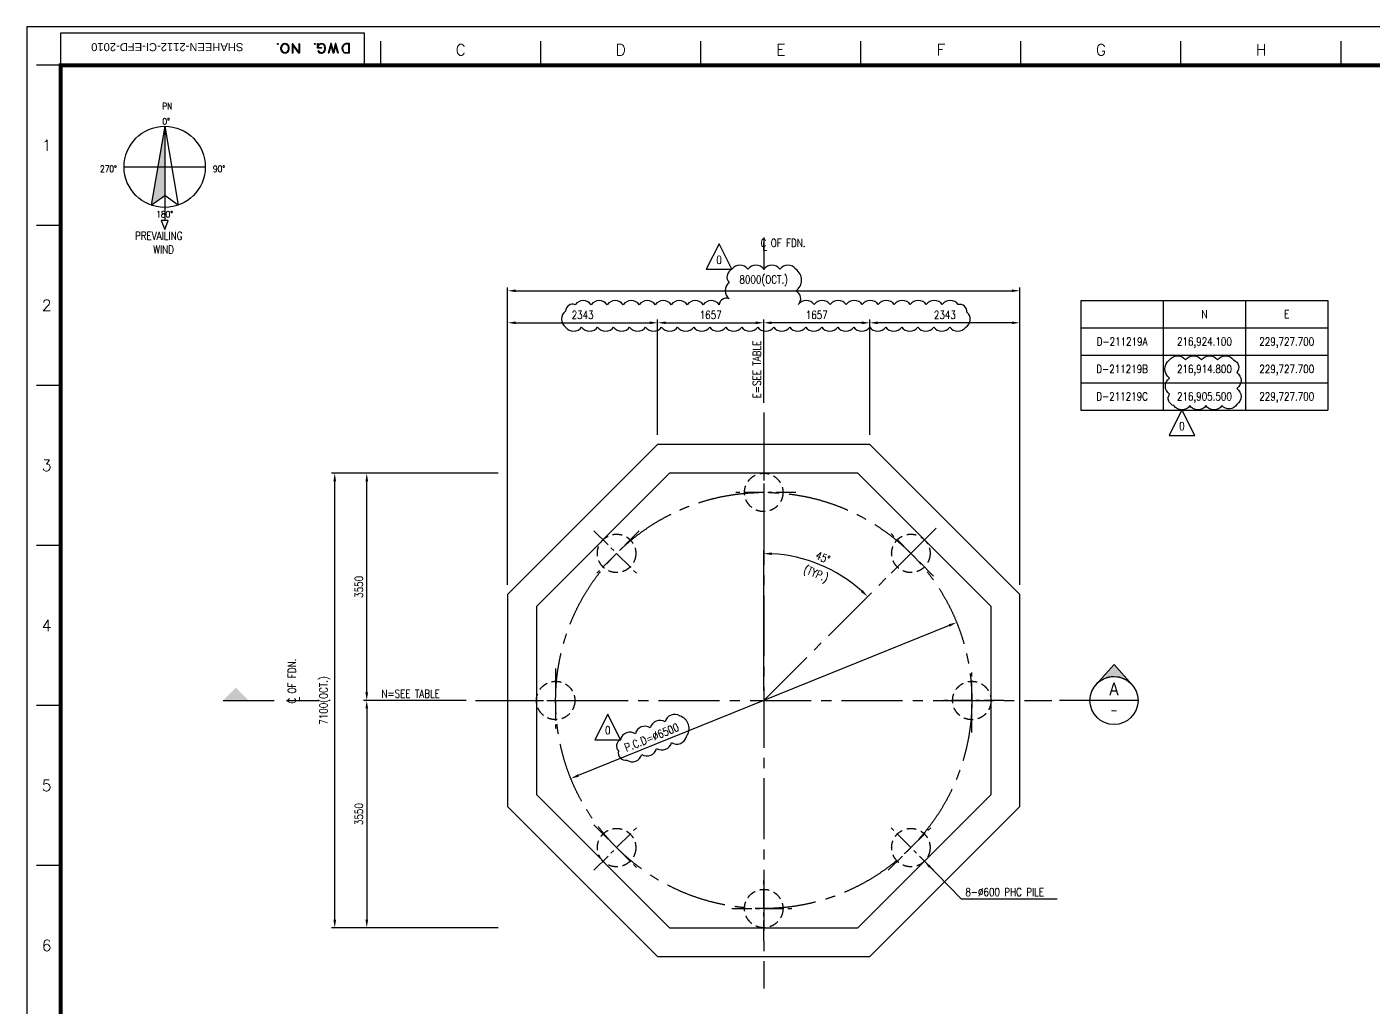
# Model space of a CAD drawing. Extents: x 56360 to 98410, y 15090 to 44790.
# Drawn here: x 56360 to 77385, y 29479 to 44790 of the extents above; entities that cross this region are included whole.
import ezdxf
from ezdxf.enums import TextEntityAlignment as Align

# ---------------------------------------------------------------- set-up
doc = ezdxf.new("R2010")
doc.units = 0
doc.header["$LTSCALE"] = 50
for name, pattern in [('CENTER', [2, 1.25, -0.25, 0.25, -0.25]), ('CENTER2', [28.575000000000003, 19.05, -3.175, 3.175, -3.175]), ('HID2', [4.5, 3, -1.5])]:
    doc.linetypes.add(name, pattern=pattern)
doc.layers.get('Defpoints').update_dxf_attribs({"color": 4})
for name, color, linetype in [('BORDER', 7, 'Continuous'), ('Center', 1, 'CENTER2'), ('CLOUD', 3, 'Continuous'), ('Concrete', 2, 'Continuous'), ('Dim', 1, 'Continuous'), ('Pile', 1, 'Continuous'), ('Symbol', 1, 'Continuous'), ('Text', 2, 'Continuous')]:
    doc.layers.add(name, color=color, linetype=linetype)
doc.styles.add('Arial', font='arial.ttf', dxfattribs={"width": 0.8})
doc.styles.add('ROMANS', font='romans.shx', dxfattribs={"width": 0.8, "bigfont": 'ghs.shx'})
doc.styles.add('SIMP', font='SIMPLEX', dxfattribs={"width": 0.9})
doc.styles.add('SIMPLEX', font='SIMPLEX8.SHX')
doc.styles.get("Standard").update_dxf_attribs({"font": 'arial.ttf'})
doc.dimstyles.new('DIM_50', dxfattribs={"dimscale": 50, "dimtxt": 2.5, "dimasz": 2.5, "dimexe": 1, "dimexo": 3, "dimgap": 1.2, "dimtad": 1, "dimdec": 0, "dimdsep": 46, "dimtxsty": 'ROMANS', "dimcen": 0.09, "dimclrd": 1, "dimclre": 1, "dimclrt": 2, "dimadec": 0, "dimazin": 0, "dimtfac": 1, "dimtdec": 0, "dimtix": 1, "dimtmove": 2, "dimatfit": 3, "dimfxl": 1, "dimtolj": 1, "dimtzin": 0, "dimarcsym": 0})

# ---------------------------------------------------------------- blocks, each defined once
blk = doc.blocks.new('PN')
at = {"layer": 'BORDER', "color": 0, "linetype": 'Continuous'}
for p, q in [((32.5288378705518, -19.05757521362966), (28.3072451695116, -43.6777419966179)), ((32.5288378705518, -19.05757521362966), (36.75043059673772, -43.6777419966179)), ((32.5288378705518, -19.05757521362966), (32.5288378705518, -48.44010964585459)), ((19.85681855979057, -31.7295945243909), (45.20085720645875, -31.7295945243909)), ((28.3072451695116, -43.6777419966179), (32.5288378705518, -40.6423371559008)), ((36.75043059673772, -43.6777419966179), (32.5288378705518, -40.6423371559008)), ((33.61967458317668, -48.4396094038616), (31.4202034093687, -48.44061801969065)), ((31.4202034093687, -48.44061801969065), (32.5288378705518, -51.3008690009824)), ((32.5288378705518, -51.3008690009824), (33.61967458317668, -48.4396094038616))]:
    blk.add_line(p, q, dxfattribs=at)
blk.add_circle((32.5288378705518, -31.7295945243909), 12.6720193097437, dxfattribs=at)
blk.add_solid([(28.3072451695116, -43.6777419966179), (32.5288378705518, -40.6423371559008), (32.5288378705518, -19.05757521362966)], dxfattribs=at)
at = {"layer": 'BORDER', "color": 0, "linetype": 'Continuous', "style": 'SIMP', "width": 0.85}
for s, p in [('PN', (33.32098367132858, -13.75756334761809)), ('0%%D', (32.9828378704624, -18.5193567398469)), ('270%%D', (14.96161363574357, -33.34011630541636)), ('90%%D', (49.50295649303735, -33.34011630541636)), ('180%%D', (32.5288378705518, -47.51912736115037))]:
    blk.add_text(s, height=2, dxfattribs=at).set_placement(p, align=Align.CENTER)
at = {"layer": 'BORDER', "color": 0, "linetype": 'Continuous', "style": 'ROMANS', "width": 0.8}
for s, p in [('PREVAILING', (23.26558258452133, -54.49433359890236)), ('WIND', (28.98992680872471, -58.8223864842671))]:
    blk.add_text(s, height=2.5, dxfattribs=at).set_placement(p)
blk = doc.blocks.new('Border_230703')
at = {"layer": 'BORDER', "color": 7, "linetype": 'Continuous'}
for p, q in [((1815.96251445706, 11747.9914732461), (1815.96251445706, 11775.99067739468)), ((1815.96251445706, 11775.99067739468), (1819.961437919585, 11775.99067739468)), ((1819.961437919585, 11775.99067739468), (1819.961437919585, 11751.99131670022)), ((1897.956635236653, 11775.99067739468), (1881.960921350168, 11715.99212567029)), ((1901.960438592185, 11775.99067739468), (1897.956635236653, 11775.99067739468)), ((1915.671450411755, 11724.56184727287), (1901.960438592185, 11775.99067739468)), ((1925.958879305166, 11775.99067739468), (1915.671450411755, 11724.56184727287)), ((1929.957802768826, 11775.99067739468), (1925.958879305166, 11775.99067739468)), ((1945.958396547736, 11715.99212567029), (1929.957802768826, 11775.99067739468)), ((2015.955726912944, 11775.99067739468), (1991.957286199409, 11775.99067739468)), ((2015.955726912944, 11715.99212567029), (2015.955726912944, 11775.99067739468)), ((1585.968066181376, 11737.99171462593), (1585.968066181376, 11753.99138841832)), ((1589.966989645618, 11739.99178635358), (1589.966989645618, 11751.99161669017)), ((1633.969847486733, 11739.99178635358), (1633.969847486733, 11751.99161669017)), ((1637.968770951527, 11739.99178635358), (1637.968770951527, 11751.99161669017)), ((1657.968288192409, 11773.99090566091), (1657.968288192409, 11715.99242566081)), ((1661.967211665062, 11773.99090566091), (1657.968288192409, 11773.99090566091)), ((1661.967211665062, 11715.99242566081), (1657.968288192409, 11715.99242566081)), ((1697.96732267589, 11721.79085269762), (1661.967211665062, 11773.99090566091)), ((1697.96732267589, 11715.99242566081), (1661.967211665062, 11768.19247862745)), ((1661.967211665062, 11768.19247862745), (1661.967211665062, 11715.99242566081)), ((1697.96732267589, 11773.99090566091), (1697.96732267589, 11721.79085269762)), ((1701.966246146854, 11773.99090566091), (1697.96732267589, 11773.99090566091)), ((1701.966246146854, 11715.99242566081), (1697.96732267589, 11715.99242566081)), ((1701.966246146854, 11773.99090566091), (1701.966246146854, 11715.99242566081)), ((1839.960955162736, 11747.9914732461), (1815.96251445706, 11747.9914732461)), ((1821.522246253968, 11729.99202773341), (1816.895344482997, 11729.99202773341)), ((1819.961437919585, 11751.99131670022), (1839.960955162736, 11751.99131670022)), ((1839.960955162736, 11751.99131670022), (1839.960955162736, 11747.9914732461)), ((1861.962384078506, 11737.99171462593), (1861.962384078506, 11751.99161669017)), ((1865.961307562393, 11739.99178635358), (1865.961307562393, 11751.99161669017)), ((1885.959844822239, 11715.99212567029), (1881.960921350168, 11715.99212567029)), ((1899.958536910766, 11768.48400588855), (1885.959844822239, 11715.99212567029)), ((1913.957229005464, 11715.99212567029), (1899.958536910766, 11768.48400588855)), ((1917.956152476982, 11715.99212567029), (1913.957229005464, 11715.99212567029)), ((1928.24388009627, 11767.42244920544), (1917.956152476982, 11715.99212567029)), ((1941.959473073977, 11715.99212567029), (1928.24388009627, 11767.42244920544)), ((2011.956803440291, 11771.99083394056), (1987.958362725622, 11771.99083394056)), ((1987.958362725622, 11719.99226911268), (2011.956803440291, 11719.99226911268)), ((2015.955726912944, 11715.99212567029), (1987.958362725622, 11715.99212567029)), ((2011.956803440291, 11719.99226911268), (2011.956803440291, 11771.99083394056))]:
    blk.add_line(p, q, dxfattribs=at)
at = {"layer": 'BORDER'}
for p, q in [((2210, 11640), (2210, 11790)), ((3210, 11640), (3210, 11790)), ((4210, 11640), (4210, 11790)), ((5210, 11640), (5210, 11790)), ((6210, 11640), (6210, 11790)), ((7210, 11640), (7210, 11790)), ((8210, 11640), (8210, 11790)), ((210, 11640), (60, 11640)), ((210, 10640), (60, 10640)), ((210, 9640), (60, 9640)), ((210, 8640), (60, 8640)), ((210, 7640), (60, 7640)), ((210, 6640), (60, 6640))]:
    blk.add_line(p, q, dxfattribs=at)
at = {"layer": 'BORDER', "linetype": 'Continuous'}
blk.add_line((1945.958396547736, 11715.99212567029), (1941.959473073977, 11715.99212567029), dxfattribs=at)
at = {"layer": 'BORDER'}
blk.add_lwpolyline([(0, 0), (16820, 0), (16820, 11880), (0, 11880)], close=True, dxfattribs=at)
blk.add_lwpolyline([(2109.954137930792, 11640), (2109.954137930792, 11839.99517241516), (210, 11839.99517241516), (210, 11640)], dxfattribs=at)
at = {"layer": 'BORDER', "color": 30, "const_width": 25}
blk.add_lwpolyline([(16610, 240), (210, 240), (210, 11640), (16610, 11640)], close=True, dxfattribs=at)
at = {"layer": 'BORDER', "color": 7, "linetype": 'Continuous'}
for centre in [(1567.970460605284, 11773.99090566091), (1797.964908880938, 11773.99090566091)]:
    blk.add_circle(centre, 2.999927586207099, dxfattribs=at)
for centre, radius, start, end in [((1611.96841856197, 11749.99184496593), 26.0003523901397, 4.398139463493567, 175.6018605365064), ((1839.960955162736, 11749.99184496593), 26.0003523901397, 4.398139463493567, 140.2822614044354), ((1999.531861096882, 11745.34388331032), 31.55109413868875, 103.8824847247825, 248.480510974753), ((2003.954076621652, 11744.9916056655), 31.99630765669183, 104.4669877696602, 245.0041438867984), ((1611.96841856197, 11741.99185806775), 26.0003523901397, 188.1311506339019, 355.6011943271201), ((1611.96841856197, 11741.99185806775), 21.99958896262218, 185.070715370804, 355.8870630326281), ((1611.96841856197, 11749.99154497599), 21.99958896262218, 5.894420583927202, 174.6832000534121), ((1839.960955162736, 11741.99185806775), 26.0003523901397, 207.4855949762701, 355.6011943271201), ((1839.960955162736, 11749.99154497599), 21.99958896262218, 5.194287452917051, 155.3793375728077), ((1839.960955162736, 11741.99185806775), 21.99958896262218, 213.0558974383725, 349.6954333278645)]:
    blk.add_arc(centre, radius, start, end, dxfattribs=at)
at = {"layer": 'BORDER', "style": 'SIMPLEX'}
for s, p in [('C', (2710, 11736.5643642354)), ('D', (3710, 11736.5643642354)), ('E', (4710, 11736.5643642354)), ('F', (5710, 11736.5643642354)), ('G', (6710, 11736.5643642354)), ('H', (7710, 11736.5643642354)), ('1', (123.2963799204736, 11140)), ('2', (123.2963799204736, 10140)), ('3', (123.2963799204736, 9140)), ('4', (123.2963799204736, 8140)), ('5', (123.2963799204736, 7140)), ('6', (123.2963799204736, 6140))]:
    blk.add_text(s, height=70, dxfattribs=at).set_placement(p, align=Align.MIDDLE)
blk = doc.blocks.new('SYMBOL1')
at = {"layer": 'Symbol'}
h = blk.add_hatch(color=3, dxfattribs=at)
h.dxf.hatch_style = 1
edge = h.paths.add_edge_path()
edge.add_line((22.62127571014048, 4.946275307480278), (17.0303680866316, 11.28718273414222))
edge.add_line((17.0303680866316, 11.28718273414222), (11.43946046312419, 5.014457107767043))
edge.add_arc((17.00000000000045, 1.509903313490213e-14), 7.487615109418972, 41.34520759800171, 137.9560720429919, ccw=False)
at = {"layer": 'Symbol', "color": 3}
blk.add_line((24.5, -2.015640547721644e-13), (0, 0), dxfattribs=at)
blk.add_lwpolyline([(22.62127571014048, 4.946275307480278), (17.0303680866316, 11.28718273414222), (11.43946046312419, 5.014457107767043, -0.4484262446824834)], format="xyb", close=True, dxfattribs=at)
blk.add_circle((17, -1.13686837721616e-13), 7.5, dxfattribs=at)
blk = doc.blocks.new('*D31')
at = {"layer": 'Defpoints', "color": 0, "transparency": 16777216}
for p in [(71867.89848672153, 40668.35540330924), (63867.89848672154, 35925.20965280163), (71867.89848672153, 35925.20965280163)]:
    blk.add_point(p, dxfattribs=at)
at = {"layer": 'Dim', "color": 1, "lineweight": -2, "transparency": 16777216}
for p, q in [((63867.89848672154, 36075.20965280163), (63867.89848672154, 40718.35540330924)), ((63992.89848672154, 40668.35540330924), (71742.89848672153, 40668.35540330924)), ((71867.89848672153, 36075.20965280163), (71867.89848672153, 40718.35540330924))]:
    blk.add_line(p, q, dxfattribs=at)
at = {"layer": 'Dim', "color": 1, "transparency": 16777216}
for points in [[(63992.89848672154, 40689.18873664258), (63992.89848672154, 40647.52206997591), (63867.89848672154, 40668.35540330924)], [(71742.89848672153, 40689.18873664258), (71742.89848672153, 40647.52206997591), (71867.89848672153, 40668.35540330924)]]:
    blk.add_solid(points, dxfattribs=at)
at = {"layer": 'Dim', "color": 2, "transparency": 16777216, "insert": (67867.89848672153, 40823.59349854734), "char_height": 125, "attachment_point": 5, "style": 'ROMANS'}
blk.add_mtext('\\A1;8000(OCT.)', dxfattribs=at)
blk = doc.blocks.new('*D32')
at = {"layer": 'Defpoints', "color": 0, "transparency": 16777216}
for p in [(69524.75273621397, 40168.35540330924), (69524.75273621397, 38268.35540330924), (71867.89848672153, 35925.20965280163)]:
    blk.add_point(p, dxfattribs=at)
at = {"layer": 'Dim', "color": 1, "lineweight": -2, "transparency": 16777216}
for p, q in [((69524.75273621397, 38418.35540330924), (69524.75273621397, 40218.35540330924)), ((71742.89848672153, 40168.35540330924), (69649.75273621397, 40168.35540330924)), ((71867.89848672153, 36075.20965280163), (71867.89848672153, 40218.35540330924))]:
    blk.add_line(p, q, dxfattribs=at)
at = {"layer": 'Dim', "color": 1, "transparency": 16777216}
for points in [[(69649.75273621397, 40189.18873664258), (69649.75273621397, 40147.52206997591), (69524.75273621397, 40168.35540330924)], [(71742.89848672153, 40189.18873664258), (71742.89848672153, 40147.52206997591), (71867.89848672153, 40168.35540330924)]]:
    blk.add_solid(points, dxfattribs=at)
at = {"layer": 'Dim', "color": 2, "transparency": 16777216, "insert": (70696.32561146775, 40290.85540330924), "char_height": 125, "attachment_point": 5, "style": 'ROMANS'}
blk.add_mtext('\\A1;2343', dxfattribs=at)
blk = doc.blocks.new('*D33')
at = {"layer": 'Defpoints', "color": 0, "transparency": 16777216}
for p in [(67867.89848672156, 40168.35540330924), (67867.89848672156, 38768.35540330924), (69524.75273621397, 38268.35540330924)]:
    blk.add_point(p, dxfattribs=at)
at = {"layer": 'Dim', "color": 1, "lineweight": -2, "transparency": 16777216}
for p, q in [((67867.89848672156, 38918.35540330924), (67867.89848672156, 40218.35540330924)), ((69399.75273621397, 40168.35540330924), (67992.89848672156, 40168.35540330924)), ((69524.75273621397, 38418.35540330924), (69524.75273621397, 40218.35540330924))]:
    blk.add_line(p, q, dxfattribs=at)
at = {"layer": 'Dim', "color": 1, "transparency": 16777216}
for points in [[(67992.89848672156, 40189.18873664258), (67992.89848672156, 40147.52206997591), (67867.89848672156, 40168.35540330924)], [(69399.75273621397, 40189.18873664258), (69399.75273621397, 40147.52206997591), (69524.75273621397, 40168.35540330924)]]:
    blk.add_solid(points, dxfattribs=at)
at = {"layer": 'Dim', "color": 2, "transparency": 16777216, "insert": (68696.32561146776, 40290.85540330924), "char_height": 125, "attachment_point": 5, "style": 'ROMANS'}
blk.add_mtext('\\A1;1657', dxfattribs=at)
blk = doc.blocks.new('*D34')
at = {"layer": 'Defpoints', "color": 0, "transparency": 16777216}
for p in [(66211.04423722917, 40168.35540330924), (66211.04423722917, 38268.35540330924), (63867.89848672154, 35925.20965280163)]:
    blk.add_point(p, dxfattribs=at)
at = {"layer": 'Dim', "color": 1, "lineweight": -2, "transparency": 16777216}
for p, q in [((63867.89848672154, 36075.20965280163), (63867.89848672154, 40218.35540330924)), ((63992.89848672154, 40168.35540330924), (66086.04423722917, 40168.35540330924)), ((66211.04423722917, 38418.35540330924), (66211.04423722917, 40218.35540330924))]:
    blk.add_line(p, q, dxfattribs=at)
at = {"layer": 'Dim', "color": 1, "transparency": 16777216}
for points in [[(63992.89848672154, 40189.18873664258), (63992.89848672154, 40147.52206997591), (63867.89848672154, 40168.35540330924)], [(66086.04423722917, 40189.18873664258), (66086.04423722917, 40147.52206997591), (66211.04423722917, 40168.35540330924)]]:
    blk.add_solid(points, dxfattribs=at)
at = {"layer": 'Dim', "color": 2, "transparency": 16777216, "insert": (65039.47136197536, 40290.85540330924), "char_height": 125, "attachment_point": 5, "style": 'ROMANS'}
blk.add_mtext('\\A1;2343', dxfattribs=at)
blk = doc.blocks.new('*D35')
at = {"layer": 'Defpoints', "color": 0, "transparency": 16777216}
for p in [(67867.89848672156, 40168.35540330924), (67867.89848672156, 38768.35540330924), (66211.04423722917, 38268.35540330924)]:
    blk.add_point(p, dxfattribs=at)
at = {"layer": 'Dim', "color": 1, "lineweight": -2, "transparency": 16777216}
for p, q in [((66211.04423722917, 38418.35540330924), (66211.04423722917, 40218.35540330924)), ((66336.04423722917, 40168.35540330924), (67742.89848672156, 40168.35540330924)), ((67867.89848672156, 38918.35540330924), (67867.89848672156, 40218.35540330924))]:
    blk.add_line(p, q, dxfattribs=at)
at = {"layer": 'Dim', "color": 1, "transparency": 16777216}
for points in [[(66336.04423722917, 40189.18873664258), (66336.04423722917, 40147.52206997591), (66211.04423722917, 40168.35540330924)], [(67742.89848672156, 40189.18873664258), (67742.89848672156, 40147.52206997591), (67867.89848672156, 40168.35540330924)]]:
    blk.add_solid(points, dxfattribs=at)
at = {"layer": 'Dim', "color": 2, "transparency": 16777216, "insert": (67039.47136197536, 40290.85540330924), "char_height": 125, "attachment_point": 5, "style": 'ROMANS'}
blk.add_mtext('\\A1;1657', dxfattribs=at)
blk = doc.blocks.new('*D36')
at = {"layer": 'Defpoints', "color": 0, "transparency": 16777216}
for p in [(61167.89848672244, 37818.35540330926), (63867.89848672157, 37818.35540330926), (63867.89848671253, 30718.35540332026)]:
    blk.add_point(p, dxfattribs=at)
at = {"layer": 'Dim', "color": 1, "lineweight": -2, "transparency": 16777216}
for p, q in [((63717.89848672157, 37818.35540330926), (61117.89848672244, 37818.35540330926)), ((61167.89848672244, 30843.35540332026), (61167.89848672244, 37693.35540330926)), ((63717.89848671253, 30718.35540332026), (61117.89848672244, 30718.35540332026))]:
    blk.add_line(p, q, dxfattribs=at)
at = {"layer": 'Dim', "color": 1, "transparency": 16777216}
for points in [[(61147.0651533891, 37693.35540330926), (61188.73182005577, 37693.35540330926), (61167.89848672244, 37818.35540330926)], [(61147.0651533891, 30843.35540332026), (61188.73182005577, 30843.35540332026), (61167.89848672244, 30718.35540332026)]]:
    blk.add_solid(points, dxfattribs=at)
at = {"layer": 'Dim', "color": 2, "transparency": 16777216, "insert": (61012.66039148434, 34268.35540331473), "char_height": 125, "attachment_point": 5, "rotation": 90, "style": 'ROMANS'}
blk.add_mtext('\\A1;7100(OCT.)', dxfattribs=at)
blk = doc.blocks.new('SYMBOL2')
at = {"layer": 'Symbol', "color": 3}
blk.add_line((-16, 0), (0, 0), dxfattribs=at)
blk.add_solid([(-16, 0), (-8, 0), (-12, 4)], dxfattribs=at)
blk = doc.blocks.new('*D37')
at = {"layer": 'Defpoints', "color": 0, "transparency": 16777216}
for p in [(61667.89848852529, 37818.35540330926), (63867.89848672157, 37818.35540330926), (63367.89848672157, 34268.35540330925)]:
    blk.add_point(p, dxfattribs=at)
at = {"layer": 'Dim', "color": 1, "lineweight": -2, "transparency": 16777216}
for p, q in [((63717.89848672157, 37818.35540330926), (61617.89848852529, 37818.35540330926)), ((61667.89848852529, 34393.35540330925), (61667.89848852529, 37693.35540330926)), ((63217.89848672157, 34268.35540330925), (61617.89848852529, 34268.35540330925))]:
    blk.add_line(p, q, dxfattribs=at)
at = {"layer": 'Dim', "color": 1, "transparency": 16777216}
for points in [[(61647.06515519195, 37693.35540330926), (61688.73182185862, 37693.35540330926), (61667.89848852529, 37818.35540330926)], [(61647.06515519195, 34393.35540330925), (61688.73182185862, 34393.35540330925), (61667.89848852529, 34268.35540330925)]]:
    blk.add_solid(points, dxfattribs=at)
at = {"layer": 'Dim', "color": 2, "transparency": 16777216, "insert": (61545.39848852528, 36043.35540330923), "char_height": 125, "attachment_point": 5, "rotation": 90, "style": 'ROMANS'}
blk.add_mtext('\\A1;3550', dxfattribs=at)
blk = doc.blocks.new('*D38')
at = {"layer": 'Defpoints', "color": 0, "transparency": 16777216}
for p in [(63367.89848672157, 34268.35540330925), (61667.89848852532, 30718.35540334923), (63867.89848671253, 30718.35540334923)]:
    blk.add_point(p, dxfattribs=at)
at = {"layer": 'Dim', "color": 1, "lineweight": -2, "transparency": 16777216}
for p, q in [((63217.89848672157, 34268.35540330925), (61617.89848852532, 34268.35540330925)), ((61667.89848852532, 34143.35540330925), (61667.89848852532, 30843.35540334923)), ((63717.89848671253, 30718.35540334923), (61617.89848852532, 30718.35540334923))]:
    blk.add_line(p, q, dxfattribs=at)
at = {"layer": 'Dim', "color": 1, "transparency": 16777216}
for points in [[(61647.06515519198, 34143.35540330925), (61688.73182185865, 34143.35540330925), (61667.89848852532, 34268.35540330925)], [(61647.06515519198, 30843.35540334923), (61688.73182185865, 30843.35540334923), (61667.89848852532, 30718.35540334923)]]:
    blk.add_solid(points, dxfattribs=at)
at = {"layer": 'Dim', "color": 2, "transparency": 16777216, "insert": (61545.39848852531, 32493.35540332922), "char_height": 125, "attachment_point": 5, "rotation": 90, "style": 'ROMANS'}
blk.add_mtext('\\A1;3550', dxfattribs=at)
blk = doc.blocks.new('A$C76B07C2B')
at = {"layer": 'Pile', "linetype": 'CENTER', "ltscale": 5}
for points in [[(0, 500), (0, -500)], [(500, -1.13686837721616e-13), (-500, 1.13686837721616e-13)]]:
    blk.add_lwpolyline(points, dxfattribs=at)
at = {"layer": 'Pile', "linetype": 'HID2'}
blk.add_circle((0, 0), 300, dxfattribs=at)
blk = doc.blocks.new('*U17')
at = {"layer": 'Pile'}
blk.add_blockref('A$C76B07C2B', (0, 0), dxfattribs=at)
blk = doc.blocks.new('*U16')
at = {"color": 0, "linetype": 'ByBlock', "lineweight": -2}
blk.add_blockref('*U17', (58996.16079771517, 21903.25540161133), dxfattribs=at)
for p, rotation in [((56698.06375885889, 20951.35244046761), 45.00000000000001), ((61294.25783657145, 20951.35244046761), 315), ((55746.16079771517, 18653.25540161133), 90), ((62246.16079771517, 18653.25540161133), 270), ((56698.06375885889, 16355.15836275505), 135), ((61294.25783657145, 16355.15836275505), 225.0000000000001), ((58996.16079771517, 15403.25540161133), 180)]:
    blk.add_blockref('*U17', p, dxfattribs=dict(at, rotation=rotation))
blk = doc.blocks.new('*D42')
at = {"layer": 'Defpoints', "color": 0, "transparency": 16777216}
for p in [(69015.39108760534, 36255.8708893493), (69812.44213498455, 36212.89905157225), (67867.89848672156, 34268.35540330925), (67867.89848672156, 34268.35540330925), (67867.89848672153, 29768.35540330925)]:
    blk.add_point(p, dxfattribs=at)
at = {"layer": 'Dim', "color": 1, "lineweight": -2, "transparency": 16777216}
blk.add_line((67867.89848672156, 34418.35540330926), (67867.89848672159, 36613.3406050768), dxfattribs=at)
blk.add_arc((67867.89848672156, 34268.35540330925), 2294.985201767541, 48.12109115616101, 86.87890884383873, dxfattribs=at)
at = {"layer": 'Dim', "color": 1, "transparency": 16777216}
for points in [[(67992.28476463437, 36539.11083733587), (67993.41948509561, 36580.76205005034), (67867.89848672159, 36563.3406050768)], [(69414.26015836146, 35992.23057321231), (69385.6106719393, 35961.97634972437), (69490.69808561416, 35891.15500220186)]]:
    blk.add_solid(points, dxfattribs=at)
at = {"layer": 'Dim', "color": 2, "transparency": 16777216, "insert": (68793.03002142579, 36501.82050137121), "char_height": 125, "attachment_point": 5, "rotation": 337.4999999999999, "style": 'ROMANS'}
blk.add_mtext('\\A1;45°', dxfattribs=at)
blk = doc.blocks.new('*D46')
at = {"color": 1, "lineweight": -2, "transparency": 16777216}
blk.add_line((70764.76509306025, 35440.44279982862), (64971.03188038282, 33096.26800678985), dxfattribs=at)
at = {"color": 1, "transparency": 16777216}
for points in [[(70756.95117708345, 35459.75524387088), (70772.57900903704, 35421.13035578636), (70880.6397573138, 35487.3262956894)], [(64963.21796440602, 33115.58045083211), (64978.84579635962, 33076.95556274759), (64855.15721612926, 33049.38451092908)]]:
    blk.add_solid(points, dxfattribs=at)
at = {"layer": 'Defpoints', "color": 0, "transparency": 16777216}
for p in [(70880.6397573138, 35487.3262956894), (64855.15721612926, 33049.38451092908)]:
    blk.add_point(p, dxfattribs=at)
at = {"color": 2, "transparency": 16777216, "insert": (66118.32979180377, 33692.61784155595), "char_height": 125, "attachment_point": 5, "rotation": 22.02851366687267, "style": 'ROMANS'}
blk.add_mtext('\\A1;P.C.D=∅6500', dxfattribs=at)
blk = doc.blocks.new('A$C35D76042')
at = {"layer": 'CLOUD'}
blk.add_lwpolyline([(0, 0), (-200.0000000003638, -400.0000000005821), (200.0000000003638, -400.0000000005821), (0, 0)], dxfattribs=at)
at = {"layer": 'CLOUD', "style": 'ROMANS', "width": 0.8}
blk.add_text('0', height=125, dxfattribs=at).set_placement((0, -315.852052962171), align=Align.CENTER)

msp = doc.modelspace()

# ---------------------------------------------------------------- linework, layer by layer
at = {"layer": 'Center'}
for points in [[(67867.89848672156, 38768.35540330924), (67867.89848672153, 29768.35540330924)], [(67867.89848672155, 34268.35540330924), (70590.25959428979, 36990.71651087742)], [(63367.89848672154, 34268.35540330924), (72367.89848672153, 34268.35540330924)]]:
    msp.add_lwpolyline(points, dxfattribs=at)
msp.add_circle((67867.89848672153, 34268.35540330924), 3250, dxfattribs=at)
at = {"layer": 'CLOUD'}
for points in [[(68369.9184833733, 41003.91384996893, 0.52056705), (68119.9184833733, 41003.91384996893, 0.52056705), (67869.9184833733, 41003.91384996893, 0.52056705), (67619.9184833733, 41003.91384996893, 0.52056705), (67369.9184833733, 41003.91384996893, 0.52056705), (67329.94657441363, 40793.88575892861, 0.52056705), (67329.94657441363, 40543.88575892861, 0.52056705), (67173.60272161146, 40450.22961173077, 0.52056705), (66923.60272161146, 40450.22961173077, 0.52056705), (66673.60272161146, 40450.22961173077, 0.52056705), (66423.60272161146, 40450.22961173077, 0.52056705), (66173.60272161146, 40450.22961173077, 0.52056705), (65923.60272161146, 40450.22961173077, 0.52056705), (65673.60272161146, 40450.22961173077, 0.52056705), (65423.60272161146, 40450.22961173077, 0.52056705), (65173.60272161146, 40450.22961173077, 0.52056705), (64923.60272161146, 40450.22961173077, 0.52056705), (64772.99043068718, 40350.84190265505, 0.52056705), (64773.68259432535, 40101.53406629323, 0.52056705), (65023.68259432535, 40101.53406629323, 0.52056705), (65273.68259432535, 40101.53406629323, 0.52056705), (65523.68259432535, 40101.53406629323, 0.52056705), (65773.68259432535, 40101.53406629323, 0.52056705), (66023.68259432535, 40101.53406629323, 0.52056705), (66273.68259432535, 40101.53406629323, 0.52056705), (66523.68259432535, 40101.53406629323, 0.52056705), (66773.68259432535, 40101.53406629323, 0.52056705), (67023.68259432535, 40101.53406629323, 0.52056705), (67273.68259432535, 40101.53406629323, 0.52056705), (67523.68259432535, 40101.53406629323, 0.52056705), (67773.68259432535, 40101.53406629323, 0.52056705), (68023.68259432535, 40101.53406629323, 0.52056705), (68273.68259432535, 40101.53406629323, 0.52056705), (68523.68259432535, 40101.53406629323, 0.52056705), (68773.68259432535, 40101.53406629323, 0.52056705), (69023.68259432535, 40101.53406629323, 0.52056705), (69273.68259432535, 40101.53406629323, 0.52056705), (69523.68259432535, 40101.53406629323, 0.52056705), (69773.68259432535, 40101.53406629323, 0.52056705), (70023.68259432535, 40101.53406629323, 0.52056705), (70273.68259432535, 40101.53406629323, 0.52056705), (70523.68259432535, 40101.53406629323, 0.52056705), (70773.68259432535, 40101.53406629323, 0.52056705), (71023.68259432535, 40101.53406629323, 0.52056705), (71040.07547093835, 40335.14118968023, 0.52056705), (70906.52969696693, 40451.59541570881, 0.52056705), (70656.52969696693, 40451.59541570881, 0.52056705), (70406.52969696693, 40451.59541570881, 0.52056705), (70156.52969696693, 40451.59541570881, 0.52056705), (69906.52969696693, 40451.59541570881, 0.52056705), (69656.52969696693, 40451.59541570881, 0.52056705), (69406.52969696693, 40451.59541570881, 0.52056705), (69156.52969696693, 40451.59541570881, 0.52056705), (68906.52969696693, 40451.59541570881, 0.52056705), (68656.52969696693, 40451.59541570881, 0.52056705), (68406.52969696693, 40451.59541570881, 0.52056705), (68369.9184833733, 40664.98420211519, 0.52056705)], [(74205.59119089827, 39588.65687103351, -0.52056705), (74455.59119089827, 39588.65687103351, -0.52056705), (74705.59119089827, 39588.65687103351, -0.52056705), (74955.59119089827, 39588.65687103351, -0.52056705), (75205.59119089827, 39588.65687103351, -0.52056705), (75257.94042169349, 39391.00610182874, -0.52056705), (75257.94042169349, 39141.00610182874, -0.52056705), (75257.94042169349, 38891.00610182874, -0.52056705), (75025.18091242894, 38873.76561109329, -0.52056705), (74775.18091242894, 38873.76561109329, -0.52056705), (74525.18091242894, 38873.76561109329, -0.52056705), (74275.18091242894, 38873.76561109329, -0.52056705), (74205.59119089827, 39054.17588956261, -0.52056705), (74205.59119089827, 39304.17588956261, -0.52056705)], [(66560.16865795877, 34025.79811749718, 0.52056705), (66327.89676434202, 33933.33316502496, 0.52056705), (66095.62487072527, 33840.86821255274, 0.52056705), (65863.35297710852, 33748.40326008052, 0.52056705), (65631.08108349178, 33655.9383076083, 0.52056705), (65599.59774881422, 33477.02910164224, 0.52056705), (65730.77559163039, 33334.67764981731, 0.52056705), (65963.04748524712, 33427.14260228952, 0.52056705), (66195.31937886387, 33519.60755476174, 0.52056705), (66427.59127248063, 33612.07250723396, 0.52056705), (66659.86316609738, 33704.53745970619, 0.52056705)]]:
    msp.add_lwpolyline(points, format="xyb", close=True, dxfattribs=at)
at = {"layer": 'Concrete'}
for points in [[(66211.04423722917, 38268.35540330924), (63867.89848672154, 35925.20965280163), (63867.89848672154, 32611.50115381686), (66211.04423722914, 30268.35540330924), (69524.75273621394, 30268.35540330924), (71867.89848672153, 32611.50115381685), (71867.89848672153, 35925.20965280163), (69524.75273621397, 38268.35540330924)], [(66397.44034029706, 37818.35540330924), (64317.89848672154, 35738.81354973373), (64317.89848672154, 32797.89725688475), (66397.44034029703, 30718.35540330924), (69338.35663314603, 30718.35540330924), (71417.89848672153, 32797.89725688475), (71417.89848672153, 35738.81354973373), (69338.35663314603, 37818.35540330924)]]:
    msp.add_lwpolyline(points, close=True, dxfattribs=at)
at = {"layer": 'Dim'}
for p, q in [((72822.13937779836, 40518.35540330924), (72822.13937779836, 38804.06968902353)), ((72822.13937779836, 40518.35540330924), (76679.2822349412, 40518.35540330924)), ((74107.85366351262, 40518.35540330924), (74107.85366351262, 38804.06968902353)), ((75393.56794922691, 40518.35540330924), (75393.56794922691, 38804.06968902353)), ((76679.2822349412, 40518.35540330924), (76679.2822349412, 38804.06968902353)), ((72822.13937779836, 40089.78397473782), (76679.2822349412, 40089.78397473782)), ((72822.13937779836, 39661.21254616639), (76679.2822349412, 39661.21254616639)), ((72822.13937779836, 39232.64111759496), (76679.2822349412, 39232.64111759496)), ((72822.13937779836, 38804.06968902353), (76679.2822349412, 38804.06968902353))]:
    msp.add_line(p, q, dxfattribs=at)
for points in [[(67867.89848668405, 41502.5551954989), (67867.89848672156, 40996.92683188067)], [(60412.27012310345, 34268.35540327331), (60917.89848672167, 34268.35540331081)]]:
    msp.add_lwpolyline(points, dxfattribs=at)

# ---------------------------------------------------------------- block references
at = {"xscale": 2.5, "yscale": 2.5, "zscale": 2.5}
msp.add_blockref('Border_230703', (56359.99998627905, 15090.00000131645), dxfattribs=at)
at = {"color": 0, "xscale": 50, "yscale": 50, "zscale": 50}
msp.add_blockref('PN', (56884.99998627905, 44190.00000131645), dxfattribs=at)
msp.add_blockref('*U16', (8871.737689006368, 15615.10000169791))
at = {"layer": 'CLOUD'}
for p in [(67169.91848337294, 41403.91384996951), (74400.18091242894, 38808.69472984329), (65431.08108349142, 34055.93830760889)]:
    msp.add_blockref('A$C35D76042', p, dxfattribs=at)
at = {"layer": 'Symbol', "xscale": 50, "yscale": 50, "zscale": 50}
for name, p in [('SYMBOL1', (72488.50230218461, 34268.35540330923)), ('SYMBOL2', (60222.98436282889, 34268.35540331082))]:
    msp.add_blockref(name, p, dxfattribs=at)

# ---------------------------------------------------------------- texts
at = {"layer": 'BORDER', "color": 3}
msp.add_text('SHAHEEN-2112-CI-EFD-2010', height=125, rotation=180, dxfattribs=at).set_placement((58552.10011779074, 44536.27989738093), align=Align.CENTER)
at = {"layer": 'Symbol', "color": 3, "width": 0.8}
for s, height, style, p in [('A', 200, 'Arial', (73338.50230218458, 34447.12632692373)), ('-', 125, 'ROMANS', (73338.50230218461, 34116.72214067495))]:
    msp.add_text(s, height=height, dxfattribs=dict(at, style=style)).set_placement(p, align=Align.MIDDLE_CENTER)
at = {"layer": 'Text', "style": 'ROMANS', "width": 0.8}
for s, p in [('C OF FDN.', (67818.60792274306, 41352.5551954989, -41.29949808120727)), ('L', (67849.15858707226, 41297.05350625391, -41.29949808120727))]:
    msp.add_text(s, height=125, dxfattribs=at).set_placement(p)
for s, p in [('N', (74750.71080636978, 40304.06968902353)), ('E', (76036.42509208407, 40304.06968902353)), ('D-211219A', (73464.99652065549, 39875.4982604521)), ('216,924.100', (74750.71080636978, 39875.4982604521)), ('229,727.700', (76036.42509208407, 39875.4982604521)), ('D-211219B', (73464.99652065549, 39446.92683188067)), ('216,914.800', (74750.71080636978, 39446.92683188067)), ('229,727.700', (76036.42509208407, 39446.92683188067)), ('D-211219C', (73464.99652065549, 39018.35540330924)), ('216,905.500', (74750.71080636978, 39018.35540330924)), ('229,727.700', (76036.42509208407, 39018.35540330924))]:
    msp.add_text(s, height=125, dxfattribs=at).set_placement(p, align=Align.MIDDLE_CENTER)
msp.add_text('E=SEE TABLE', height=125, rotation=90, dxfattribs=at).set_placement((67761.3547082452, 38988.16020649267), align=Align.MIDDLE_LEFT)
msp.add_text('(TYP.)', height=125, rotation=337.4999999999106, dxfattribs=at).set_placement((68686.23843752654, 36251.97821041149, -41.29949808131612), align=Align.MIDDLE_CENTER)
for s, p in [('C OF FDN.', (60562.27012310345, 34219.06483933231, -41.29949808120727)), ('L', (60617.77181234844, 34249.61550366152, -41.29949808120727))]:
    msp.add_text(s, height=125, rotation=90, dxfattribs=at).set_placement(p)
for s, p in [('N=SEE TABLE', (61896.92971680033, 34374.89918178562)), ('8-%%C600 PHC PILE', (71017.06363913618, 31275.3523393354))]:
    msp.add_text(s, height=125, dxfattribs=at).set_placement(p, align=Align.MIDDLE_LEFT)

# ---------------------------------------------------------------- dimensions: what is measured, and where the dimension line sits
dim = msp.add_diameter_dim_2p(p1=(70880.6397573138, 35487.3262956894), p2=(64855.15721612926, 33049.38451092908), text='P.C.D=<>', dimstyle='DIM_50', override={"dimtad": 3, "dimarcsym": 1})
dim.commit()
dim.dimension.update_dxf_attribs({"geometry": '*D46', "text_midpoint": (66118.32979180377, 33692.61784155595), "dimtype": 163})
at = {"layer": 'Dim'}
dim = msp.add_linear_dim(base=(71867.89848672153, 40668.35540330924), p1=(63867.89848672154, 35925.20965280163), p2=(71867.89848672153, 35925.20965280163), text='<>(OCT.)', dimstyle='DIM_50', dxfattribs=at)
dim.commit()
dim.dimension.update_dxf_attribs({"geometry": '*D31', "text_midpoint": (67867.89848672153, 40823.59349854734)})
for base, p1, p2, picture, middle in [((66211.04423722917, 40168.35540330924), (63867.89848672154, 35925.20965280163), (66211.04423722917, 38268.35540330924), '*D34', (65039.47136197536, 40290.85540330924)), ((67867.89848672156, 40168.35540330924), (66211.04423722917, 38268.35540330924), (67867.89848672156, 38768.35540330924), '*D35', (67039.47136197536, 40290.85540330924))]:
    dim = msp.add_linear_dim(base=base, p1=p1, p2=p2, dimstyle='DIM_50', dxfattribs=at)
    dim.commit()
    dim.dimension.update_dxf_attribs({"geometry": picture, "text_midpoint": middle})
for base, p1, p2, angle, picture, middle in [((67867.89848672156, 40168.35540330924), (69524.75273621397, 38268.35540330924), (67867.89848672156, 38768.35540330924), 180, '*D33', (68696.32561146776, 40290.85540330924)), ((69524.75273621397, 40168.35540330924), (71867.89848672153, 35925.20965280163), (69524.75273621397, 38268.35540330924), 180, '*D32', (70696.32561146775, 40290.85540330924)), ((61667.89848852529, 37818.35540330926), (63367.89848672154, 34268.35540330924), (63867.89848672154, 37818.35540330924), 89.9999998999484, '*D37', (61545.39848852528, 36043.35540330923)), ((61667.89848852532, 30718.35540334923), (63367.89848672154, 34268.35540330924), (63867.8984867125, 30718.35540334922), 270.0000000996347, '*D38', (61545.39848852531, 32493.35540332922))]:
    dim = msp.add_linear_dim(base=base, p1=p1, p2=p2, angle=angle, dimstyle='DIM_50', dxfattribs=at)
    dim.commit()
    dim.dimension.update_dxf_attribs({"geometry": picture, "text_midpoint": middle})
dim = msp.add_linear_dim(base=(61167.89848672244, 37818.35540330926), p1=(63867.8984867125, 30718.35540332025), p2=(63867.89848672154, 37818.35540330924), angle=90, text='<>(OCT.)', dimstyle='DIM_50', dxfattribs=at)
dim.commit()
dim.dimension.update_dxf_attribs({"geometry": '*D36', "text_midpoint": (61012.66039148434, 34268.35540331473)})
dim = msp.add_angular_dim_2l(base=(69015.39108760534, 36255.8708893493), line1=((67867.89848672156, 34268.35540330925), (69812.44213498455, 36212.89905157225)), line2=((67867.89848672156, 34268.35540330925), (67867.89848672153, 29768.35540330924)), dimstyle='DIM_50', dxfattribs=at)
dim.commit()
dim.dimension.update_dxf_attribs({"geometry": '*D42', "text_midpoint": (68793.03002142579, 36501.8205013712)})

# ---------------------------------------------------------------- leaders
at = {"layer": 'Dim', "color": 1}
msp.add_leader([(70376.91507612322, 31756.92073720983), (70951.77024674407, 31168.80856085903), (72448.39280576992, 31168.80856091826)], dimstyle='DIM_50', dxfattribs=at)

doc.saveas('drawing.dxf')
